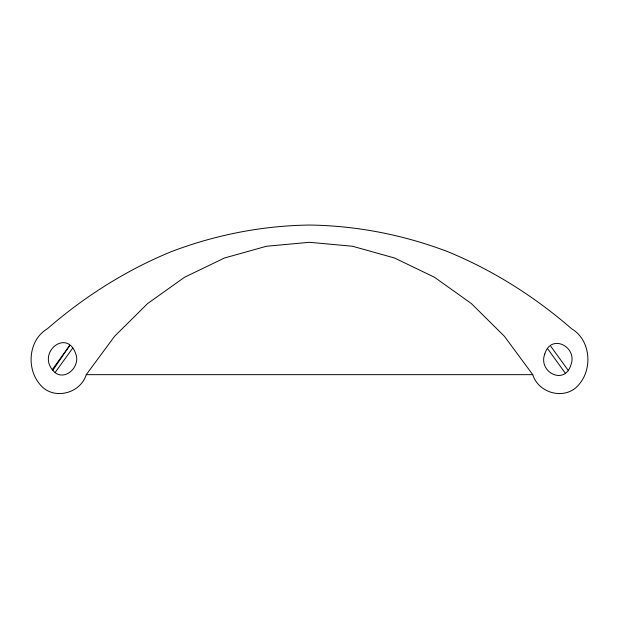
<?xml version="1.0" encoding="UTF-8"?>
<svg xmlns="http://www.w3.org/2000/svg" width="619" height="619" viewBox="0 0 619 619"><rect width="100%" height="100%" fill="white"/><g stroke="black" fill="none" stroke-linecap="round" stroke-linejoin="round"><path stroke-width="0.93" d="M86.25 374.657C80.199 394.21 52.275 400.764 39.515 383.865C26.106 367.802 28.729 339.715 47.33 328.813C84.254 296.671 125.905 270.317 171.215 251.685C215.42 234.856 262.185 225.695 309.5 225.045C356.815 225.695 403.58 234.856 447.785 251.685C493.095 270.317 534.746 296.671 571.67 328.813C590.271 339.715 592.894 367.802 579.485 383.865C566.725 400.764 538.801 394.21 532.75 374.657L504.423 336.303L471.399 303.573L434.468 277.258L394.52 257.999L352.528 246.254L309.5 242.3L266.472 246.254L224.48 257.999L184.532 277.258L147.601 303.573L114.577 336.303L86.25 374.657L532.75 374.657M52.832 370.278C37.248 352.373 66.589 328.511 75.572 353.356C81.522 367.315 62.952 383.146 52.832 370.278L69.661 345.534M52.275 369.62L69.908 345.193M55.122 372.491L72.802 348.017M550.446 345.797L568.095 370.224M547.583 348.659L565.232 373.087M544.782 353.967C537.779 372.042 564.729 385.9 570.896 364.924C577.898 346.841 550.956 332.983 544.782 353.967"/></g></svg>
